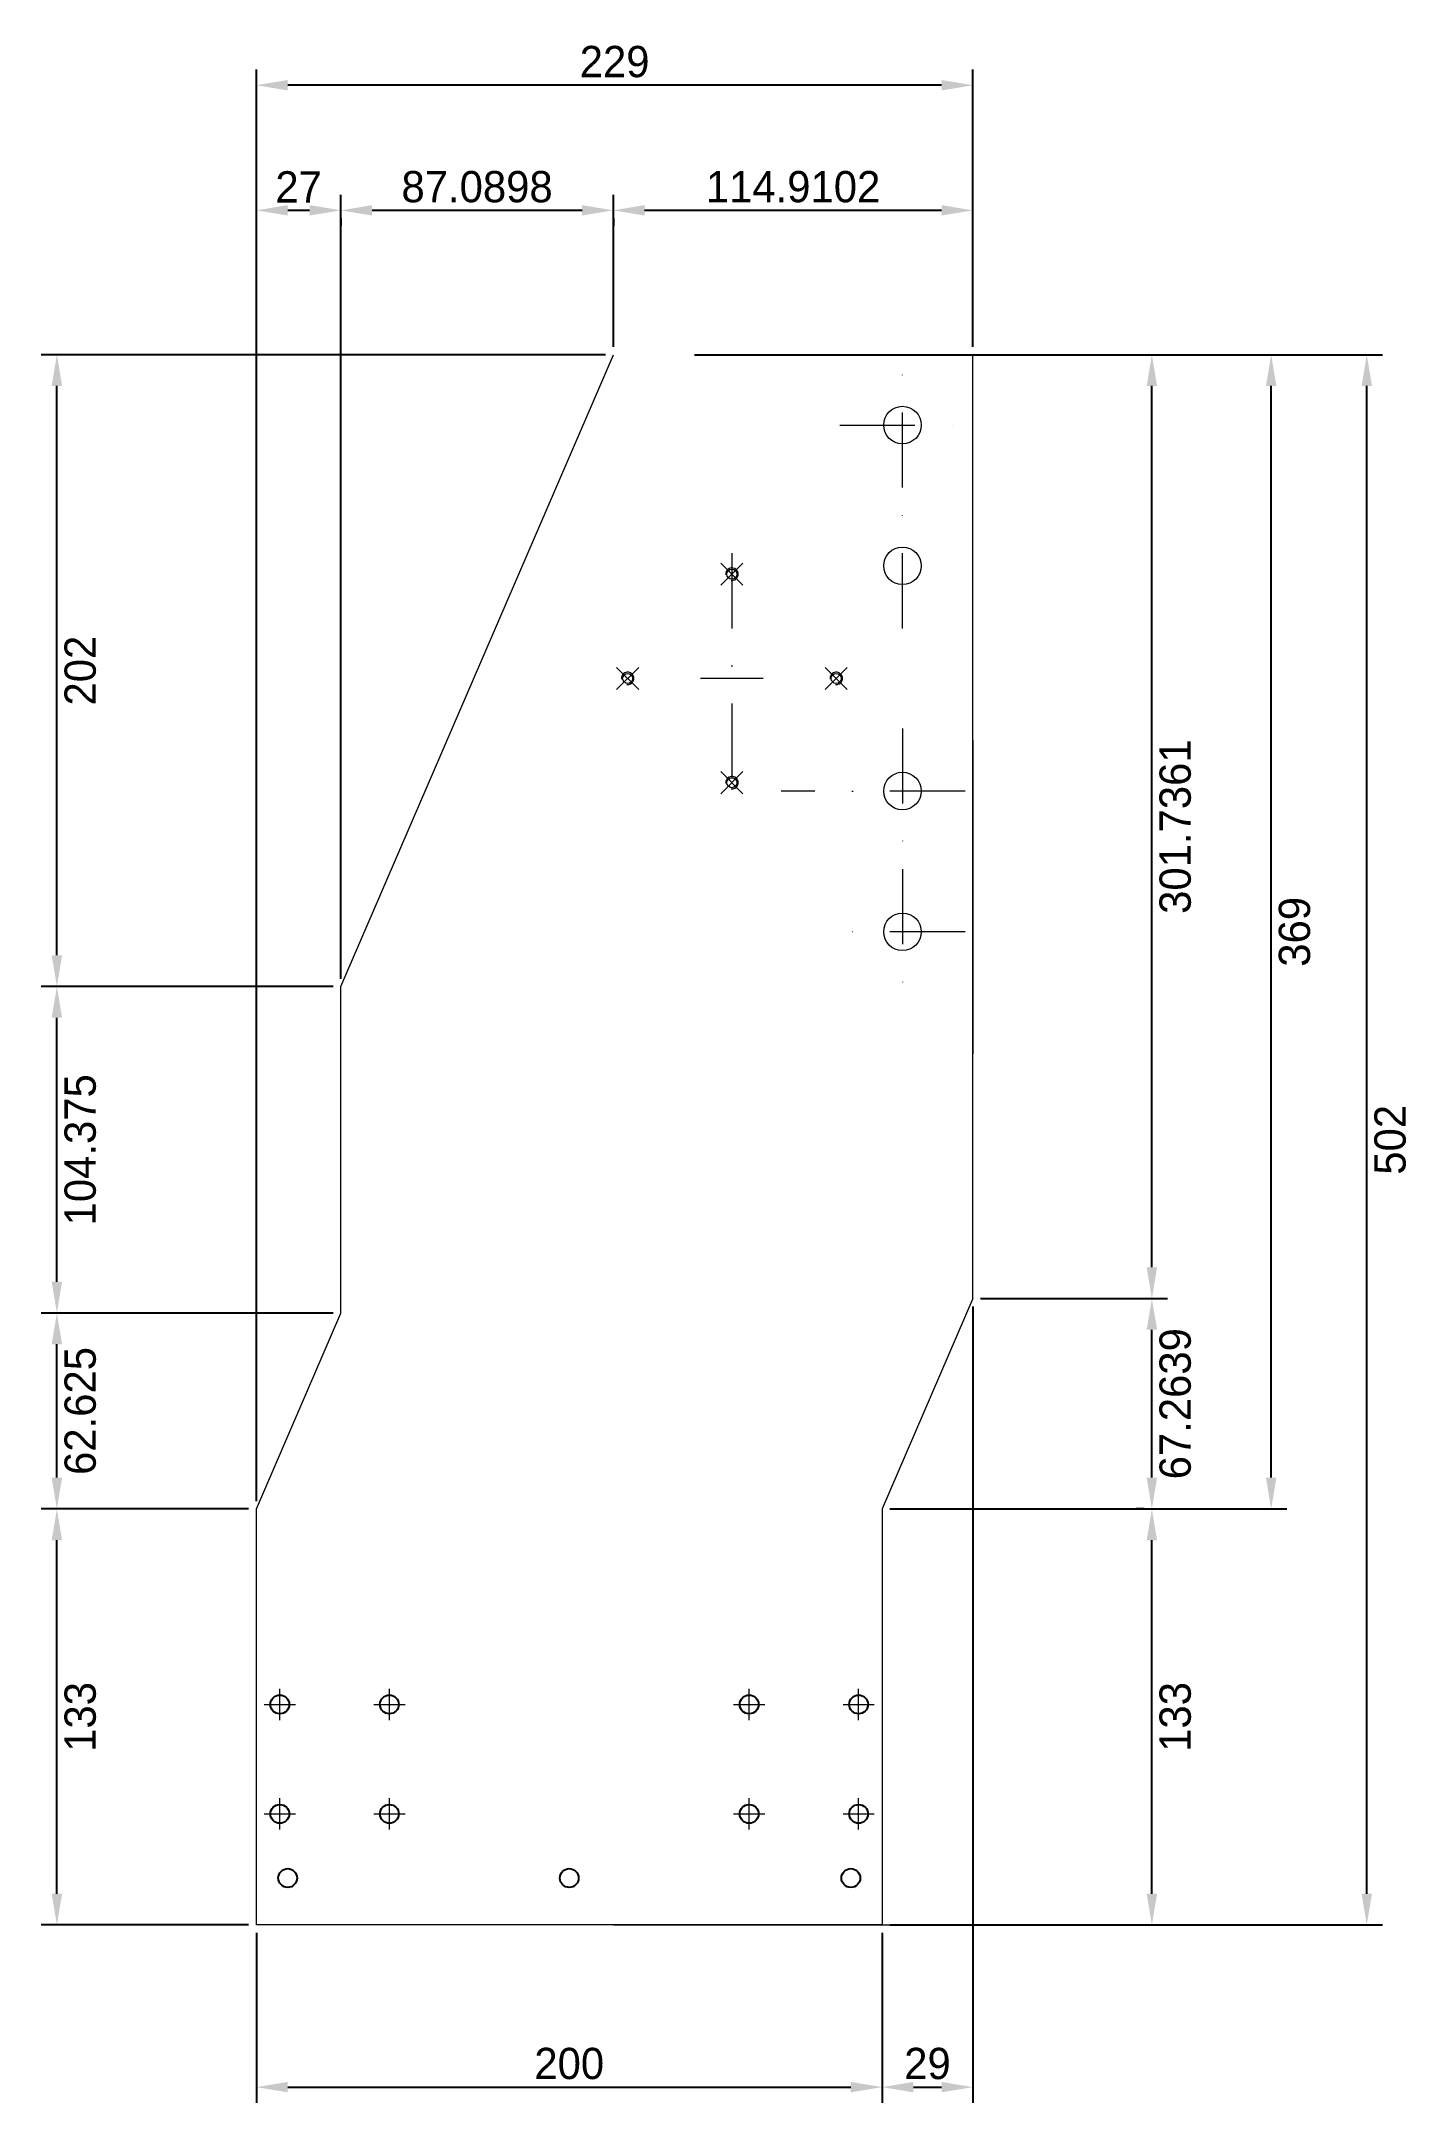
# Model space of a CAD drawing. Extents: x -298 to 140, y -57 to 602.
import ezdxf

# ---------------------------------------------------------------- set-up
doc = ezdxf.new("R2010")
doc.units = 0
doc.linetypes.add('DASHDOTX2', pattern=[48, 24, -11.95, 0.1, -11.95])
doc.layers.get('Defpoints').update_dxf_attribs({"true_color": 0xffffff})
for name, color, linetype, lineweight, true_color in [('ALU_Y', 178, 'Continuous', 0, 0x000000), ('axe', 1, 'DASHDOTX2', 0, 0xff0000), ('CI_D4_P4', 178, 'Continuous', 25, 0x000000), ('COTE', 5, 'Continuous', 0, 0x0000ff)]:
    doc.layers.add(name, color=color, linetype=linetype, lineweight=lineweight, true_color=true_color)
doc.dimstyles.new('QCADDimStyle', dxfattribs={"dimtxt": 10, "dimasz": 10, "dimexe": 5, "dimexo": 2.5, "dimgap": 2.5, "dimtad": 1, "dimtoh": 1, "dimdec": 4, "dimzin": 0, "dimdsep": 46, "dimtxsty": 'Standard', "dimcen": 0.09, "dimadec": 0, "dimazin": 0, "dimtfac": 1, "dimtdec": 4, "dimtofl": 0, "dimtmove": 0, "dimatfit": 3, "dimfxl": 1, "dimtolj": 1, "dimtzin": 0, "dimarcsym": 0})

# ---------------------------------------------------------------- blocks, each defined once
blk = doc.blocks.new('*D1')
at = {"layer": 'COTE', "color": 0, "lineweight": -2}
for p, q in [((-26.5, 133), (62.23, 133)), ((57.23, 10), (57.23, 123)), ((-26.5, 0), (62.23, 0))]:
    blk.add_line(p, q, dxfattribs=at)
at = {"layer": 'COTE', "color": 0}
for points in [[(58.9, 123), (55.56, 123), (57.23, 133)], [(55.56, 10), (58.9, 10), (57.23, 0)]]:
    blk.add_solid(points, dxfattribs=at)
at = {"layer": 'Defpoints', "color": 0}
for p in [(-29, 133), (57.23, 133), (-29, 0)]:
    blk.add_point(p, dxfattribs=at)
at = {"layer": 'COTE', "color": 0, "insert": (64.73, 66.5), "char_height": 10, "attachment_point": 5, "rotation": 90}
blk.add_mtext('\\A1;133', dxfattribs=at)
blk = doc.blocks.new('*D2')
at = {"layer": 'COTE', "color": 0, "lineweight": -2}
for p, q in [((2.5, 200.26), (62.23, 200.26)), ((57.23, 143), (57.23, 190.26)), ((54.73, 133), (52.23, 133))]:
    blk.add_line(p, q, dxfattribs=at)
at = {"layer": 'COTE', "color": 0}
for points in [[(58.9, 190.26), (55.56, 190.26), (57.23, 200.26)], [(55.56, 143), (58.9, 143), (57.23, 133)]]:
    blk.add_solid(points, dxfattribs=at)
at = {"layer": 'Defpoints', "color": 0}
for p in [(0, 200.26), (57.23, 200.26), (57.23, 133)]:
    blk.add_point(p, dxfattribs=at)
at = {"layer": 'COTE', "color": 0, "insert": (64.73, 166.63), "char_height": 10, "attachment_point": 5, "rotation": 90}
blk.add_mtext('\\A1;67.2639', dxfattribs=at)
blk = doc.blocks.new('*D3')
at = {"layer": 'COTE', "color": 0, "lineweight": -2}
for p, q in [((2.5, 502), (62.23, 502)), ((57.23, 210.26), (57.23, 492)), ((5, 200.26), (62.23, 200.26))]:
    blk.add_line(p, q, dxfattribs=at)
at = {"layer": 'COTE', "color": 0}
for points in [[(58.9, 492), (55.56, 492), (57.23, 502)], [(55.56, 210.26), (58.9, 210.26), (57.23, 200.26)]]:
    blk.add_solid(points, dxfattribs=at)
at = {"layer": 'Defpoints', "color": 0}
for p in [(0, 502), (57.23, 502), (2.5, 200.26)]:
    blk.add_point(p, dxfattribs=at)
at = {"layer": 'COTE', "color": 0, "insert": (64.73, 351.13), "char_height": 10, "attachment_point": 5, "rotation": 90}
blk.add_mtext('\\A1;301.7361', dxfattribs=at)
blk = doc.blocks.new('*D4')
at = {"layer": 'COTE', "color": 0, "lineweight": -2}
for p, q in [((2.5, 502), (130.91, 502)), ((125.91, 10), (125.91, 492)), ((-26.5, 0), (130.91, 0))]:
    blk.add_line(p, q, dxfattribs=at)
at = {"layer": 'COTE', "color": 0}
for points in [[(127.58, 492), (124.25, 492), (125.91, 502)], [(124.25, 10), (127.58, 10), (125.91, 0)]]:
    blk.add_solid(points, dxfattribs=at)
at = {"layer": 'Defpoints', "color": 0}
for p in [(0, 502), (125.91, 502), (-29, 0)]:
    blk.add_point(p, dxfattribs=at)
at = {"layer": 'COTE', "color": 0, "insert": (133.41, 251), "char_height": 10, "attachment_point": 5, "rotation": 90}
blk.add_mtext('\\A1;502', dxfattribs=at)
blk = doc.blocks.new('*D5')
at = {"layer": 'COTE', "color": 0, "lineweight": -2}
for p, q in [((-231.5, 133), (-297.77, 133)), ((-292.77, 10), (-292.77, 123)), ((-231.5, 0), (-297.77, 0))]:
    blk.add_line(p, q, dxfattribs=at)
at = {"layer": 'COTE', "color": 0}
for points in [[(-291.1, 123), (-294.44, 123), (-292.77, 133)], [(-294.44, 10), (-291.1, 10), (-292.77, 0)]]:
    blk.add_solid(points, dxfattribs=at)
at = {"layer": 'Defpoints', "color": 0}
for p in [(-292.77, 133), (-229, 133), (-229, 0)]:
    blk.add_point(p, dxfattribs=at)
at = {"layer": 'COTE', "color": 0, "insert": (-285.27, 66.5), "char_height": 10, "attachment_point": 5, "rotation": 90}
blk.add_mtext('\\A1;133', dxfattribs=at)
blk = doc.blocks.new('*D6')
at = {"layer": 'COTE', "color": 0, "lineweight": -2}
for p, q in [((-204.5, 195.63), (-297.77, 195.63)), ((-292.77, 143), (-292.77, 185.63)), ((-295.27, 133), (-297.77, 133))]:
    blk.add_line(p, q, dxfattribs=at)
at = {"layer": 'COTE', "color": 0}
for points in [[(-291.1, 185.63), (-294.44, 185.63), (-292.77, 195.63)], [(-294.44, 143), (-291.1, 143), (-292.77, 133)]]:
    blk.add_solid(points, dxfattribs=at)
at = {"layer": 'Defpoints', "color": 0}
for p in [(-292.77, 195.63), (-202, 195.63), (-292.77, 133)]:
    blk.add_point(p, dxfattribs=at)
at = {"layer": 'COTE', "color": 0, "insert": (-285.27, 164.31), "char_height": 10, "attachment_point": 5, "rotation": 90}
blk.add_mtext('\\A1;62.625', dxfattribs=at)
blk = doc.blocks.new('*D7')
at = {"layer": 'COTE', "color": 0, "lineweight": -2}
for p, q in [((-204.5, 300), (-297.77, 300)), ((-292.77, 205.63), (-292.77, 290)), ((-204.5, 195.63), (-297.77, 195.63))]:
    blk.add_line(p, q, dxfattribs=at)
at = {"layer": 'COTE', "color": 0}
for points in [[(-291.1, 290), (-294.44, 290), (-292.77, 300)], [(-294.44, 205.63), (-291.1, 205.63), (-292.77, 195.63)]]:
    blk.add_solid(points, dxfattribs=at)
at = {"layer": 'Defpoints', "color": 0}
for p in [(-292.77, 300), (-202, 300), (-202, 195.63)]:
    blk.add_point(p, dxfattribs=at)
at = {"layer": 'COTE', "color": 0, "insert": (-285.27, 247.81), "char_height": 10, "attachment_point": 5, "rotation": 90}
blk.add_mtext('\\A1;104.375', dxfattribs=at)
blk = doc.blocks.new('*D8')
at = {"layer": 'COTE', "color": 0, "lineweight": -2}
for p, q in [((-117.41, 502), (-297.77, 502)), ((-292.77, 310), (-292.77, 492)), ((-295.27, 300), (-297.77, 300))]:
    blk.add_line(p, q, dxfattribs=at)
at = {"layer": 'COTE', "color": 0}
for points in [[(-291.1, 492), (-294.44, 492), (-292.77, 502)], [(-294.44, 310), (-291.1, 310), (-292.77, 300)]]:
    blk.add_solid(points, dxfattribs=at)
at = {"layer": 'Defpoints', "color": 0}
for p in [(-292.77, 502), (-114.91, 502), (-292.77, 300)]:
    blk.add_point(p, dxfattribs=at)
at = {"layer": 'COTE', "color": 0, "insert": (-285.27, 401), "char_height": 10, "attachment_point": 5, "rotation": 90}
blk.add_mtext('\\A1;202', dxfattribs=at)
blk = doc.blocks.new('*D9')
at = {"layer": 'COTE', "color": 0, "lineweight": -2}
for p, q in [((-114.91, 504.5), (-114.91, 553.15)), ((-10, 548.15), (-104.91, 548.15)), ((0, 504.5), (0, 553.15))]:
    blk.add_line(p, q, dxfattribs=at)
at = {"layer": 'COTE', "color": 0}
for points in [[(-104.91, 549.82), (-104.91, 546.48), (-114.91, 548.15)], [(-10, 546.48), (-10, 549.82), (0, 548.15)]]:
    blk.add_solid(points, dxfattribs=at)
at = {"layer": 'Defpoints', "color": 0}
for p in [(-114.91, 548.15), (-114.91, 502), (0, 502)]:
    blk.add_point(p, dxfattribs=at)
at = {"layer": 'COTE', "color": 0, "insert": (-57.46, 555.65), "char_height": 10, "attachment_point": 5}
blk.add_mtext('\\A1;114.9102', dxfattribs=at)
blk = doc.blocks.new('*D10')
at = {"layer": 'COTE', "color": 0, "lineweight": -2}
for p, q in [((-202, 302.5), (-202, 553.15)), ((-124.91, 548.15), (-192, 548.15)), ((-114.91, 545.65), (-114.91, 543.15))]:
    blk.add_line(p, q, dxfattribs=at)
at = {"layer": 'COTE', "color": 0}
for points in [[(-192, 549.82), (-192, 546.48), (-202, 548.15)], [(-124.91, 546.48), (-124.91, 549.82), (-114.91, 548.15)]]:
    blk.add_solid(points, dxfattribs=at)
at = {"layer": 'Defpoints', "color": 0}
for p in [(-202, 548.15), (-114.91, 548.15), (-202, 300)]:
    blk.add_point(p, dxfattribs=at)
at = {"layer": 'COTE', "color": 0, "insert": (-158.46, 555.65), "char_height": 10, "attachment_point": 5}
blk.add_mtext('\\A1;87.0898', dxfattribs=at)
blk = doc.blocks.new('*D11')
at = {"layer": 'COTE', "color": 0, "lineweight": -2}
for p, q in [((-229, -2.5), (-229, -56.85)), ((-29, -2.5), (-29, -56.85)), ((-219, -51.85), (-39, -51.85))]:
    blk.add_line(p, q, dxfattribs=at)
at = {"layer": 'COTE', "color": 0}
for points in [[(-219, -50.18), (-219, -53.52), (-229, -51.85)], [(-39, -53.52), (-39, -50.18), (-29, -51.85)]]:
    blk.add_solid(points, dxfattribs=at)
at = {"layer": 'Defpoints', "color": 0}
for p in [(-29, 0), (-229, 0), (-29, -51.85)]:
    blk.add_point(p, dxfattribs=at)
at = {"layer": 'COTE', "color": 0, "insert": (-129, -44.35), "char_height": 10, "attachment_point": 5}
blk.add_mtext('\\A1;200', dxfattribs=at)
blk = doc.blocks.new('*D12')
at = {"layer": 'COTE', "color": 0, "lineweight": -2}
for p, q in [((0, 197.76), (0, -56.85)), ((-19, -51.85), (-10, -51.85)), ((-29, -54.35), (-29, -56.85))]:
    blk.add_line(p, q, dxfattribs=at)
at = {"layer": 'COTE', "color": 0}
for points in [[(-19, -50.18), (-19, -53.52), (-29, -51.85)], [(-10, -53.52), (-10, -50.18), (0, -51.85)]]:
    blk.add_solid(points, dxfattribs=at)
at = {"layer": 'Defpoints', "color": 0}
for p in [(0, 200.26), (-29, -51.85), (0, -51.85)]:
    blk.add_point(p, dxfattribs=at)
at = {"layer": 'COTE', "color": 0, "insert": (-14.5, -44.35), "char_height": 10, "attachment_point": 5}
blk.add_mtext('\\A1;29', dxfattribs=at)
blk = doc.blocks.new('*D13')
at = {"layer": 'COTE', "color": 0, "lineweight": -2}
for p, q in [((-229, 135.5), (-229, 553.15)), ((-212, 548.15), (-219, 548.15)), ((-202, 545.65), (-202, 543.15))]:
    blk.add_line(p, q, dxfattribs=at)
at = {"layer": 'COTE', "color": 0}
for points in [[(-219, 549.82), (-219, 546.48), (-229, 548.15)], [(-212, 546.48), (-212, 549.82), (-202, 548.15)]]:
    blk.add_solid(points, dxfattribs=at)
at = {"layer": 'Defpoints', "color": 0}
for p in [(-229, 548.15), (-202, 548.15), (-229, 133)]:
    blk.add_point(p, dxfattribs=at)
at = {"layer": 'COTE', "color": 0, "insert": (-215.5, 555.65), "char_height": 10, "attachment_point": 5}
blk.add_mtext('\\A1;27', dxfattribs=at)
blk = doc.blocks.new('*D14')
at = {"layer": 'COTE', "color": 0, "lineweight": -2}
for p, q in [((-229, 550.65), (-229, 593.15)), ((-10, 588.15), (-219, 588.15)), ((0, 550.65), (0, 593.15))]:
    blk.add_line(p, q, dxfattribs=at)
at = {"layer": 'COTE', "color": 0}
for points in [[(-219, 589.82), (-219, 586.48), (-229, 588.15)], [(-10, 586.48), (-10, 589.82), (0, 588.15)]]:
    blk.add_solid(points, dxfattribs=at)
at = {"layer": 'Defpoints', "color": 0}
for p in [(-229, 588.15), (-229, 548.15), (0, 548.15)]:
    blk.add_point(p, dxfattribs=at)
at = {"layer": 'COTE', "color": 0, "insert": (-114.5, 595.65), "char_height": 10, "attachment_point": 5}
blk.add_mtext('\\A1;229', dxfattribs=at)
blk = doc.blocks.new('*D15')
at = {"layer": 'COTE', "color": 0, "lineweight": -2}
for p, q in [((-88.98, 502), (100.36, 502)), ((95.36, 143), (95.36, 492)), ((-26.5, 133), (100.36, 133))]:
    blk.add_line(p, q, dxfattribs=at)
at = {"layer": 'COTE', "color": 0}
for points in [[(97.03, 492), (93.69, 492), (95.36, 502)], [(93.69, 143), (97.03, 143), (95.36, 133)]]:
    blk.add_solid(points, dxfattribs=at)
at = {"layer": 'Defpoints', "color": 0}
for p in [(-91.48, 502), (95.36, 502), (-29, 133)]:
    blk.add_point(p, dxfattribs=at)
at = {"layer": 'COTE', "color": 0, "insert": (102.86, 317.5), "char_height": 10, "attachment_point": 5, "rotation": 90}
blk.add_mtext('\\A1;369', dxfattribs=at)

msp = doc.modelspace()

# ---------------------------------------------------------------- linework, layer by layer
at = {"layer": 'ALU_Y'}
for p, q in [((-202, 300), (-114.91018, 502)), ((0, 200.26389), (0, 502)), ((0, 378.75), (0, 278.5)), ((-202, 195.625), (-202, 300)), ((0, 200.26389), (-29, 133)), ((-229, 133), (-202, 195.625)), ((-229, 0), (-229, 133)), ((-29, 133), (-29, 0)), ((-29, 0), (-229, 0)), ((-114.91018, 0), (0, 0))]:
    msp.add_line(p, q, dxfattribs=at)
for centre, radius in [((-22.5, 479.5), 6), ((-22.5, 434.5), 6), ((-77, 431.83301), 1.6), ((-110.33301, 398.5), 1.6), ((-43.66699, 398.5), 1.6), ((-77, 365.16699), 1.6), ((-22.5, 362.5), 6), ((-22.5, 317.5), 6), ((-221.5, 70.5), 3), ((-186.5, 70.5), 3), ((-71.5, 70.5), 3), ((-36.5, 70.5), 3), ((-221.5, 35.5), 3), ((-186.5, 35.5), 3), ((-71.5, 35.5), 3), ((-36.5, 35.5), 3), ((-219, 15), 3), ((-129, 15), 3), ((-39, 15), 3)]:
    msp.add_circle(centre, radius, dxfattribs=at)
for centre in [(-77, 431.83301), (-110.33301, 398.5), (-43.66699, 398.5), (-77, 365.16699)]:
    msp.add_arc(centre, 2, 262.81924422, 187.18075578, dxfattribs=at)
at = {"layer": 'axe'}
for p, q in [((-22.5, 459.5), (-22.5, 499.5)), ((-42.5, 479.5), (-2.5, 479.5)), ((-22.5, 414.5), (-22.5, 454.5)), ((-80.53553, 428.29748), (-73.46447, 435.36855)), ((-73.46447, 428.29748), (-80.53553, 435.36855)), ((-77, 438.5), (-77, 358.5)), ((-113.86855, 394.96447), (-106.79748, 402.03553)), ((-106.79748, 394.96447), (-113.86855, 402.03553)), ((-47.20252, 394.96447), (-40.13145, 402.03553)), ((-40.13145, 394.96447), (-47.20252, 402.03553)), ((-67, 398.5), (-87, 398.5)), ((-67, 398.5), (-87, 398.5)), ((-22.5, 382.5), (-22.5, 342.5)), ((-80.53553, 361.63145), (-73.46447, 368.70252)), ((-73.46447, 361.63145), (-80.53553, 368.70252)), ((-2.5, 362.5), (-61.2701, 362.5)), ((-22.5, 337.5), (-22.5, 297.5)), ((-2.5, 317.5), (-42.5, 317.5)), ((-221.5, 65.5), (-221.5, 75.5)), ((-186.5, 65.5), (-186.5, 75.5)), ((-71.5, 65.5), (-71.5, 75.5)), ((-36.5, 65.5), (-36.5, 75.5)), ((-226.5, 70.5), (-216.5, 70.5)), ((-191.5, 70.5), (-181.5, 70.5)), ((-76.5, 70.5), (-66.5, 70.5)), ((-41.5, 70.5), (-31.5, 70.5)), ((-221.5, 30.5), (-221.5, 40.5)), ((-186.5, 30.5), (-186.5, 40.5)), ((-71.5, 30.5), (-71.5, 40.5)), ((-36.5, 30.5), (-36.5, 40.5)), ((-226.5, 35.5), (-216.5, 35.5)), ((-191.5, 35.5), (-181.5, 35.5)), ((-76.5, 35.5), (-66.5, 35.5)), ((-41.5, 35.5), (-31.5, 35.5))]:
    msp.add_line(p, q, dxfattribs=at)
at = {"layer": 'CI_D4_P4'}
for centre in [(-221.5, 70.5), (-186.5, 70.5), (-71.5, 70.5), (-36.5, 70.5), (-221.5, 35.5), (-186.5, 35.5), (-71.5, 35.5), (-36.5, 35.5), (-219, 15), (-129, 15), (-39, 15)]:
    msp.add_circle(centre, 3, dxfattribs=at)

# ---------------------------------------------------------------- dimensions: what is measured, and where the dimension line sits
at = {"layer": 'COTE'}
for base, p1, p2, angle, picture, middle in [((-229, 588.15145), (0, 548.15145), (-229, 548.15145), 180, '*D14', (-114.5, 595.65145)), ((-229, 548.15145), (-202, 548.15145), (-229, 133), 180, '*D13', (-215.5, 555.65145)), ((-202, 548.15145), (-114.91018, 548.15145), (-202, 300), 180, '*D10', (-158.45509, 555.65145)), ((-114.91018, 548.15145), (0, 502), (-114.91018, 502), 180, '*D9', (-57.45509, 555.65145)), ((-292.77142, 502), (-292.77142, 300), (-114.91018, 502), 90, '*D8', (-285.27142, 401)), ((95.36061, 502), (-29, 133), (-91.47928, 502), 90, '*D15', (102.86061, 317.5)), ((125.91304, 502), (-29, 0), (0, 502), 90, '*D4', (133.41304, 251)), ((57.22858, 502), (2.5, 200.26389), (0, 502), 90, '*D3', (64.72858, 351.13194)), ((-292.77142, 300), (-202, 195.625), (-202, 300), 90, '*D7', (-285.27142, 247.8125)), ((0, -51.84855), (-29, -51.84855), (0, 200.26389), 180, '*D12', (-14.5, -44.34855)), ((57.22858, 200.26389), (57.22858, 133), (0, 200.26389), 90, '*D2', (64.72858, 166.63194)), ((-292.77142, 195.625), (-292.77142, 133), (-202, 195.625), 90, '*D6', (-285.27142, 164.3125)), ((-292.77142, 133), (-229, 0), (-229, 133), 90, '*D5', (-285.27142, 66.5)), ((57.22858, 133), (-29, 0), (-29, 133), 90, '*D1', (64.72858, 66.5)), ((-29, -51.84855), (-229, 0), (-29, 0), 180, '*D11', (-129, -44.34855))]:
    dim = msp.add_linear_dim(base=base, p1=p1, p2=p2, angle=angle, dimstyle='QCADDimStyle', override={"dimtxt": 10, "dimasz": 10, "dimexe": 5, "dimexo": 2.5, "dimgap": 2.5, "dimzin": 8, "dimclrd": 0, "dimclre": 0, "dimclrt": 0, "dimadec": 2, "dimtmove": 2}, dxfattribs=at)
    dim.commit()
    dim.dimension.update_dxf_attribs({"geometry": picture, "text_midpoint": middle, "dimtype": 160})

doc.saveas('drawing.dxf')
